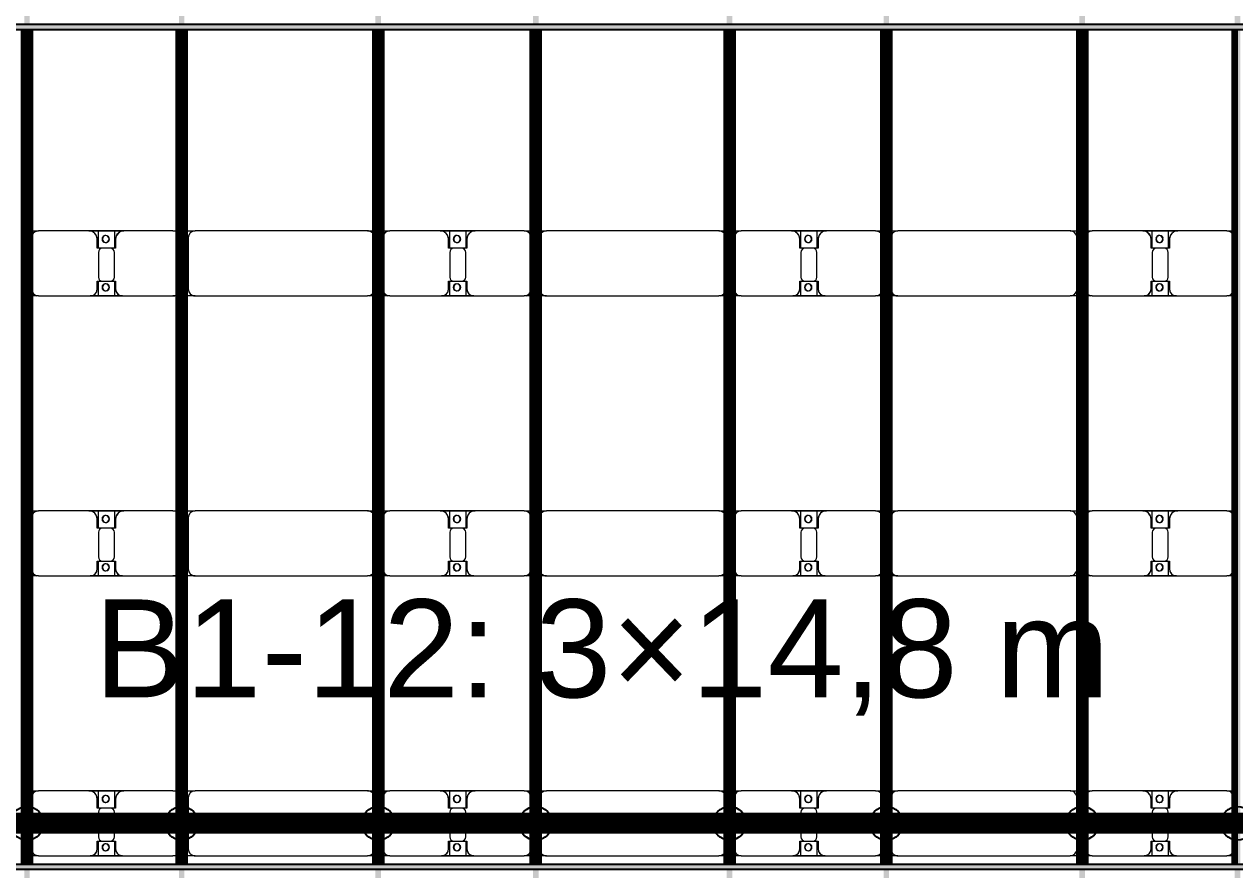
# Model space of a CAD drawing. Header units: millimetres. Extents: x -268744 to 115753, y -96240 to -10461.
# Drawn here: x -82665 to -74015, y -64648 to -58607 of the extents above; entities that cross this region are included whole.
import ezdxf

# ---------------------------------------------------------------- set-up
doc = ezdxf.new("R2010")
doc.units = ezdxf.units.MM
doc.layers.add('A-GENM', color=13, linetype='Continuous', lineweight=9)
doc.layers.add('S-BEAM', color=12, linetype='Continuous', lineweight=9)
doc.layers.add('GC-GHI CHU', color=2, linetype='Continuous')
doc.layers.add('GC-HOP 40x60 GIA CUONG', color=1, linetype='Continuous')
doc.styles.add('GC_VN', font='arial.ttf')

# ---------------------------------------------------------------- blocks, each defined once
blk = doc.blocks.new('Dầm C52 - Hộp 40x60-V24-KHUNG KẾT CẤU BÈ PIN 1')
at = {"layer": 'S-BEAM', "lineweight": 25}
blk.add_hatch(color=4, dxfattribs=at).paths.add_polyline_path([(-145811, -20), (145811, -20), (145811, 20), (-145811, 20)])
at = {"layer": 'S-BEAM', "color": 4, "lineweight": 25}
for p, q in [((-145811, 20), (145811, 20)), ((145811, -20), (-145811, -20))]:
    blk.add_line(p, q, dxfattribs=at)
blk = doc.blocks.new('Dầm C52 - Hộp 40x60-V25-KHUNG KẾT CẤU BÈ PIN 1')
at = {"layer": 'S-BEAM', "lineweight": 25}
blk.add_hatch(color=4, dxfattribs=at).paths.add_polyline_path([(-145425.8, -20), (145811, -20), (145811, 20), (-145811, 20), (-145811, -20)])
at = {"layer": 'S-BEAM', "color": 4, "lineweight": 25}
for p, q in [((-145811, 20), (145811, 20)), ((145811, -20), (-145811, -20))]:
    blk.add_line(p, q, dxfattribs=at)
blk = doc.blocks.new('Dai phao do pin - DẢI PHAO ĐỠ PIN-V58-KHUNG KẾT CẤU BÈ PIN 1')
at = {"layer": 'A-GENM', "color": 7}
for p, q in [((25807.6, 241.6), (25869.7, 241.6)), ((25807.6, 241.6), (25869.7, 241.6)), ((25819.7, 191.6), (25819.7, -173.4)), ((26229.7, 241.6), (25869.7, 241.6)), ((26229.7, 241.6), (26412.2, 241.6)), ((26412.2, 241.6), (26229.7, 241.6)), ((26289.7, 118.2), (26289.7, 181.6)), ((26297.8, 241.6), (26480.3, 241.6)), ((26297.8, 116.2), (26297.8, 241.6)), ((26480.3, 241.6), (26297.8, 241.6)), ((26412.2, 241.6), (26412.2, 116.2)), ((26420.3, 181.6), (26420.3, 118.2)), ((26830.3, 241.6), (26480.3, 241.6)), ((26830.3, 241.6), (26872.6, 241.6)), ((26830.3, 241.6), (26872.6, 241.6)), ((26912.6, 241.6), (26989.7, 241.6)), ((26912.6, 241.6), (26989.7, 241.6)), ((26939.7, 191.6), (26939.7, -173.4)), ((28220.3, 241.6), (26989.7, 241.6)), ((28220.3, 241.6), (28277.6, 241.6)), ((28220.3, 241.6), (28277.6, 241.6)), ((28270.3, -173.4), (28270.3, 191.6)), ((28317.6, 241.6), (28379.7, 241.6)), ((28317.6, 241.6), (28379.7, 241.6)), ((28329.7, 191.6), (28329.7, -173.4)), ((28739.7, 241.6), (28379.7, 241.6)), ((28739.7, 241.6), (28922.2, 241.6)), ((28922.2, 241.6), (28739.7, 241.6)), ((28799.7, 118.2), (28799.7, 181.6)), ((28807.8, 241.6), (28990.3, 241.6)), ((28807.8, 116.2), (28807.8, 241.6)), ((28990.3, 241.6), (28807.8, 241.6)), ((28922.2, 241.6), (28922.2, 116.2)), ((28930.3, 181.6), (28930.3, 118.2)), ((29340.3, 241.6), (28990.3, 241.6)), ((29340.3, 241.6), (29402.6, 241.6)), ((29340.3, 241.6), (29402.6, 241.6)), ((29390.3, -173.4), (29390.3, 191.6)), ((29442.6, 241.6), (29499.7, 241.6)), ((29442.6, 241.6), (29499.7, 241.6)), ((29449.7, 191.6), (29449.7, -173.4)), ((30730.3, 241.6), (29499.7, 241.6)), ((30730.3, 241.6), (30787.6, 241.6)), ((30730.3, 241.6), (30787.6, 241.6)), ((30780.3, -173.4), (30780.3, 191.6)), ((30827.6, 241.6), (30889.7, 241.6)), ((30827.6, 241.6), (30889.7, 241.6)), ((30839.7, 191.6), (30839.7, -173.4)), ((31249.7, 241.6), (30889.7, 241.6)), ((31249.7, 241.6), (31432.2, 241.6)), ((31432.2, 241.6), (31249.7, 241.6)), ((31309.7, 118.2), (31309.7, 181.6)), ((31317.8, 241.6), (31500.3, 241.6)), ((31317.8, 116.2), (31317.8, 241.6)), ((31500.3, 241.6), (31317.8, 241.6)), ((31432.2, 241.6), (31432.2, 116.2)), ((31440.3, 181.6), (31440.3, 118.2)), ((31850.3, 241.6), (31500.3, 241.6)), ((31850.3, 241.6), (31907.6, 241.6)), ((31850.3, 241.6), (31907.6, 241.6)), ((31900.3, -173.4), (31900.3, 191.6)), ((31947.6, 241.6), (32009.7, 241.6)), ((31947.6, 241.6), (32009.7, 241.6)), ((31959.7, 191.6), (31959.7, -173.4)), ((33240.3, 241.6), (32009.7, 241.6)), ((33240.3, 241.6), (33307.6, 241.6)), ((33240.3, 241.6), (33307.6, 241.6)), ((33290.3, -173.4), (33290.3, 191.6)), ((33347.6, 241.6), (33399.7, 241.6)), ((33347.6, 241.6), (33399.7, 241.6)), ((33349.7, 191.6), (33349.7, -173.4)), ((33759.7, 241.6), (33399.7, 241.6)), ((33759.7, 241.6), (33942.2, 241.6)), ((33942.2, 241.6), (33759.7, 241.6)), ((33819.7, 118.2), (33819.7, 181.6)), ((33827.8, 241.6), (34010, 241.6)), ((33827.8, 116.2), (33827.8, 241.6)), ((34010, 241.6), (33827.8, 241.6)), ((33942.2, 241.6), (33942.2, 116.2)), ((33950.3, 181.6), (33950.3, 118.2)), ((34360.3, 241.6), (34010.3, 241.6)), ((34360.3, 241.6), (34417.6, 241.6)), ((34360.3, 241.6), (34417.6, 241.6)), ((34410.3, -173.4), (34410.3, 191.6)), ((26382.2, 118.2), (26289.7, 118.2)), ((26297.8, 88.2), (26297.8, -88.2)), ((26420.3, 118.2), (26327.8, 118.2)), ((26412.2, -88.2), (26412.2, 88.2)), ((28892.2, 118.2), (28799.7, 118.2)), ((28807.8, 88.2), (28807.8, -88.2)), ((28930.3, 118.2), (28837.8, 118.2)), ((28922.2, -88.2), (28922.2, 88.2)), ((31402.2, 118.2), (31309.7, 118.2)), ((31317.8, 88.2), (31317.8, -88.2)), ((31440.3, 118.2), (31347.8, 118.2)), ((31432.2, -88.2), (31432.2, 88.2)), ((33912.2, 118.2), (33819.7, 118.2)), ((33827.8, 88.2), (33827.8, -88.2)), ((33950.3, 118.2), (33857.8, 118.2)), ((33942.2, -88.2), (33942.2, 88.2)), ((26289.7, -173.4), (26289.7, -118.2)), ((26289.7, -118.2), (26382.2, -118.2)), ((26297.8, -223.4), (26297.8, -116.2)), ((26327.8, -118.2), (26420.3, -118.2)), ((26412.2, -116.2), (26412.2, -223.4)), ((26420.3, -118.2), (26420.3, -173.4)), ((28799.7, -173.4), (28799.7, -118.2)), ((28799.7, -118.2), (28892.2, -118.2)), ((28807.8, -223.4), (28807.8, -116.2)), ((28837.8, -118.2), (28930.3, -118.2)), ((28922.2, -116.2), (28922.2, -223.4)), ((28930.3, -118.2), (28930.3, -173.4)), ((31309.7, -173.4), (31309.7, -118.2)), ((31309.7, -118.2), (31402.2, -118.2)), ((31317.8, -223.4), (31317.8, -116.2)), ((31347.8, -118.2), (31440.3, -118.2)), ((31432.2, -116.2), (31432.2, -223.4)), ((31440.3, -118.2), (31440.3, -173.4)), ((33819.7, -173.4), (33819.7, -118.2)), ((33819.7, -118.2), (33912.2, -118.2)), ((33827.8, -223.4), (33827.8, -116.2)), ((33857.8, -118.2), (33950.3, -118.2)), ((33942.2, -116.2), (33942.2, -223.4)), ((33950.3, -118.2), (33950.3, -173.4)), ((25869.7, -223.4), (25807.6, -223.4)), ((25869.7, -223.4), (25807.6, -223.4)), ((25869.7, -223.4), (26239.7, -223.4)), ((26412.2, -223.4), (26239.7, -223.4)), ((26239.7, -223.4), (26412.2, -223.4)), ((26470.3, -223.4), (26297.8, -223.4)), ((26297.8, -223.4), (26470.3, -223.4)), ((26470.3, -223.4), (26830.3, -223.4)), ((26872.6, -223.4), (26830.3, -223.4)), ((26872.6, -223.4), (26830.3, -223.4)), ((26989.7, -223.4), (26912.6, -223.4)), ((26989.7, -223.4), (26912.6, -223.4)), ((26989.7, -223.4), (28220.3, -223.4)), ((28277.6, -223.4), (28220.3, -223.4)), ((28277.6, -223.4), (28220.3, -223.4)), ((28379.7, -223.4), (28317.6, -223.4)), ((28379.7, -223.4), (28317.6, -223.4)), ((28379.7, -223.4), (28749.7, -223.4)), ((28922.2, -223.4), (28749.7, -223.4)), ((28749.7, -223.4), (28922.2, -223.4)), ((28980.3, -223.4), (28807.8, -223.4)), ((28807.8, -223.4), (28980.3, -223.4)), ((28980.3, -223.4), (29340.3, -223.4)), ((29402.6, -223.4), (29340.3, -223.4)), ((29402.6, -223.4), (29340.3, -223.4)), ((29499.7, -223.4), (29442.6, -223.4)), ((29499.7, -223.4), (29442.6, -223.4)), ((29499.7, -223.4), (30730.3, -223.4)), ((30787.6, -223.4), (30730.3, -223.4)), ((30787.6, -223.4), (30730.3, -223.4)), ((30889.7, -223.4), (30827.6, -223.4)), ((30889.7, -223.4), (30827.6, -223.4)), ((30889.7, -223.4), (31259.7, -223.4)), ((31432.2, -223.4), (31259.7, -223.4)), ((31259.7, -223.4), (31432.2, -223.4)), ((31490.3, -223.4), (31317.8, -223.4)), ((31317.8, -223.4), (31490.3, -223.4)), ((31490.3, -223.4), (31850.3, -223.4)), ((31907.6, -223.4), (31850.3, -223.4)), ((31907.6, -223.4), (31850.3, -223.4)), ((32009.7, -223.4), (31947.6, -223.4)), ((32009.7, -223.4), (31947.6, -223.4)), ((32009.7, -223.4), (33240.3, -223.4)), ((33307.6, -223.4), (33240.3, -223.4)), ((33307.6, -223.4), (33240.3, -223.4)), ((33399.7, -223.4), (33347.6, -223.4)), ((33399.7, -223.4), (33347.6, -223.4)), ((33399.7, -223.4), (33769.7, -223.4)), ((33942.2, -223.4), (33769.7, -223.4)), ((33769.7, -223.4), (33942.2, -223.4)), ((34000.3, -223.4), (33827.8, -223.4)), ((33827.8, -223.4), (34000.3, -223.4)), ((34000.3, -223.4), (34360.3, -223.4)), ((34417.6, -223.4), (34360.3, -223.4)), ((34417.6, -223.4), (34360.3, -223.4))]:
    blk.add_line(p, q, dxfattribs=at)
for centre, radius, start, end in [((25869.7, 191.6), 50, 90, 180), ((25869.7, 191.6), 50, 105, 180), ((26229.7, 181.6), 60, 0, 90), ((26229.7, 181.6), 60, 0, 60), ((26348.6, 183.2), 25, 360, 180), ((26348.6, 183.2), 25, 180, 360), ((26348.6, 183.2), 25, 360, 165), ((26351.4, 183.2), 25, 0, 180), ((26351.4, 183.2), 25, 90, 180), ((26351.4, 183.2), 25, 180, 360), ((26351.4, 183.2), 25, 180, 300), ((26348.6, 183.2), 25, 210, 360), ((26351.4, 183.2), 25, 15, 75), ((26351.4, 183.2), 25, 330, 345), ((26480.3, 181.6), 60, 90, 180), ((26480.3, 181.6), 60, 120, 180), ((26830.3, 191.6), 50, 30, 90), ((26830.3, 191.6), 50, 30, 75), ((26989.7, 191.6), 50, 90, 180), ((26989.7, 191.6), 50, 150, 180), ((26989.7, 191.6), 50, 105, 135), ((28220.3, 191.6), 50, 0, 90), ((28220.3, 191.6), 50, 60, 90), ((28220.3, 191.6), 50, 15, 30), ((28379.7, 191.6), 50, 90, 180), ((28379.7, 191.6), 50, 105, 180), ((28739.7, 181.6), 60, 360, 90), ((28739.7, 181.6), 60, 360, 60), ((28858.6, 183.2), 25, 0, 180), ((28858.6, 183.2), 25, 180, 0), ((28858.6, 183.2), 25, 0, 165), ((28861.4, 183.2), 25, 0, 180), ((28861.4, 183.2), 25, 90, 180), ((28861.4, 183.2), 25, 180, 0), ((28861.4, 183.2), 25, 180, 300), ((28858.6, 183.2), 25, 210, 0), ((28861.4, 183.2), 25, 15, 75), ((28861.4, 183.2), 25, 330, 345), ((28990.3, 181.6), 60, 90, 180), ((28990.3, 181.6), 60, 120, 180), ((29340.3, 191.6), 50, 360, 90), ((29340.3, 191.6), 50, 360, 75), ((29499.7, 191.6), 50, 90, 180), ((29499.7, 191.6), 50, 150, 180), ((29499.7, 191.6), 50, 105, 135), ((30730.3, 191.6), 50, 360, 90), ((30730.3, 191.6), 50, 60, 90), ((30730.3, 191.6), 50, 15, 30), ((30889.7, 191.6), 50, 90, 180), ((30889.7, 191.6), 50, 105, 180), ((31249.7, 181.6), 60, 0, 90), ((31249.7, 181.6), 60, 0, 60), ((31368.6, 183.2), 25, 0, 180), ((31368.6, 183.2), 25, 180, 0), ((31368.6, 183.2), 25, 0, 165), ((31371.4, 183.2), 25, 360, 180), ((31371.4, 183.2), 25, 90, 180), ((31371.4, 183.2), 25, 180, 0), ((31371.4, 183.2), 25, 180, 300), ((31368.6, 183.2), 25, 210, 0), ((31371.4, 183.2), 25, 15, 75), ((31371.4, 183.2), 25, 330, 345), ((31500.3, 181.6), 60, 90, 180), ((31500.3, 181.6), 60, 120, 180), ((31850.3, 191.6), 50, 360, 90), ((31850.3, 191.6), 50, 360, 75), ((32009.7, 191.6), 50, 90, 180), ((32009.7, 191.6), 50, 150, 180), ((32009.7, 191.6), 50, 105, 135), ((33240.3, 191.6), 50, 360, 90), ((33240.3, 191.6), 50, 60, 90), ((33240.3, 191.6), 50, 15, 30), ((33399.7, 191.6), 50, 90, 180), ((33399.7, 191.6), 50, 105, 180), ((33759.7, 181.6), 60, 360, 90), ((33759.7, 181.6), 60, 360, 60), ((33878.6, 183.2), 25, 360, 180), ((33878.6, 183.2), 25, 180, 0), ((33878.6, 183.2), 25, 0, 165), ((33881.4, 183.2), 25, 0, 180), ((33881.4, 183.2), 25, 90, 180), ((33881.4, 183.2), 25, 180, 360), ((33881.4, 183.2), 25, 180, 300), ((33878.6, 183.2), 25, 210, 0), ((33881.4, 183.2), 25, 15, 75), ((33881.4, 183.2), 25, 330, 345), ((34010.3, 181.6), 60, 90, 180), ((34010.3, 181.6), 60, 120, 180), ((34360.3, 191.6), 50, 0, 90), ((34360.3, 191.6), 50, 0, 75), ((26327.8, 88.2), 30, 90, 180), ((26382.2, 88.2), 30, 360, 90), ((28837.8, 88.2), 30, 90, 180), ((28892.2, 88.2), 30, 0, 90), ((31347.8, 88.2), 30, 90, 180), ((31402.2, 88.2), 30, 0, 90), ((33857.8, 88.2), 30, 90, 180), ((33912.2, 88.2), 30, 0, 90), ((26327.8, -88.2), 30, 180, 270), ((26348.6, -161.8), 25, 0, 180), ((26348.6, -161.8), 25, 180, 0), ((26348.6, -161.8), 25, 105, 165), ((26348.6, -161.8), 25, 195, 0), ((26351.4, -161.8), 25, 0, 180), ((26351.4, -161.8), 25, 105, 180), ((26351.4, -161.8), 25, 180, 0), ((26351.4, -161.8), 25, 180, 270), ((26348.6, -161.8), 25, 0, 75), ((26351.4, -161.8), 25, 15, 75), ((26351.4, -161.8), 25, 285, 345), ((26382.2, -88.2), 30, 270, 360), ((28837.8, -88.2), 30, 180, 270), ((28858.6, -161.8), 25, 360, 180), ((28858.6, -161.8), 25, 180, 0), ((28858.6, -161.8), 25, 105, 165), ((28858.6, -161.8), 25, 195, 0), ((28861.4, -161.8), 25, 360, 180), ((28861.4, -161.8), 25, 105, 180), ((28861.4, -161.8), 25, 180, 360), ((28861.4, -161.8), 25, 180, 270), ((28858.6, -161.8), 25, 0, 75), ((28861.4, -161.8), 25, 15, 75), ((28861.4, -161.8), 25, 285, 345), ((28892.2, -88.2), 30, 270, 360), ((31347.8, -88.2), 30, 180, 270), ((31368.6, -161.8), 25, 0, 180), ((31368.6, -161.8), 25, 180, 0), ((31368.6, -161.8), 25, 105, 165), ((31368.6, -161.8), 25, 195, 0), ((31371.4, -161.8), 25, 360, 180), ((31371.4, -161.8), 25, 105, 180), ((31371.4, -161.8), 25, 180, 0), ((31371.4, -161.8), 25, 180, 270), ((31368.6, -161.8), 25, 0, 75), ((31371.4, -161.8), 25, 15, 75), ((31371.4, -161.8), 25, 285, 345), ((31402.2, -88.2), 30, 270, 360), ((33857.8, -88.2), 30, 180, 270), ((33878.6, -161.8), 25, 0, 180), ((33878.6, -161.8), 25, 180, 0), ((33878.6, -161.8), 25, 105, 165), ((33878.6, -161.8), 25, 195, 0), ((33881.4, -161.8), 25, 0, 180), ((33881.4, -161.8), 25, 105, 180), ((33881.4, -161.8), 25, 180, 0), ((33881.4, -161.8), 25, 180, 270), ((33878.6, -161.8), 25, 0, 75), ((33881.4, -161.8), 25, 15, 75), ((33881.4, -161.8), 25, 285, 345), ((33912.2, -88.2), 30, 270, 0), ((25869.7, -173.4), 50, 180, 270), ((25869.7, -173.4), 50, 180, 255), ((26239.7, -173.4), 50, 270, 360), ((26239.7, -173.4), 50, 285, 360), ((26470.3, -173.4), 50, 180, 270), ((26470.3, -173.4), 50, 180, 255), ((26830.3, -173.4), 50, 270, 330), ((26830.3, -173.4), 50, 285, 330), ((26989.7, -173.4), 50, 180, 270), ((26989.7, -173.4), 50, 180, 210), ((26989.7, -173.4), 50, 240, 270), ((28220.3, -173.4), 50, 270, 0), ((28220.3, -173.4), 50, 285, 300), ((28220.3, -173.4), 50, 330, 0), ((28379.7, -173.4), 50, 180, 270), ((28379.7, -173.4), 50, 180, 255), ((28749.7, -173.4), 50, 270, 360), ((28749.7, -173.4), 50, 285, 360), ((28980.3, -173.4), 50, 180, 270), ((28980.3, -173.4), 50, 180, 255), ((29340.3, -173.4), 50, 270, 360), ((29340.3, -173.4), 50, 285, 360), ((29499.7, -173.4), 50, 180, 270), ((29499.7, -173.4), 50, 180, 210), ((29499.7, -173.4), 50, 240, 270), ((30730.3, -173.4), 50, 270, 0), ((30730.3, -173.4), 50, 285, 300), ((30730.3, -173.4), 50, 330, 360), ((30889.7, -173.4), 50, 180, 270), ((30889.7, -173.4), 50, 180, 255), ((31259.7, -173.4), 50, 270, 0), ((31259.7, -173.4), 50, 285, 0), ((31490.3, -173.4), 50, 180, 270), ((31490.3, -173.4), 50, 180, 255), ((31850.3, -173.4), 50, 270, 360), ((31850.3, -173.4), 50, 285, 360), ((32009.7, -173.4), 50, 180, 270), ((32009.7, -173.4), 50, 180, 210), ((32009.7, -173.4), 50, 240, 270), ((33240.3, -173.4), 50, 270, 360), ((33240.3, -173.4), 50, 285, 300), ((33240.3, -173.4), 50, 330, 360), ((33399.7, -173.4), 50, 180, 270), ((33399.7, -173.4), 50, 180, 255), ((33769.7, -173.4), 50, 270, 0), ((33769.7, -173.4), 50, 285, 0), ((34000.3, -173.4), 50, 180, 270), ((34000.3, -173.4), 50, 180, 255), ((34360.3, -173.4), 50, 270, 0), ((34360.3, -173.4), 50, 285, 0)]:
    blk.add_arc(centre, radius, start, end, dxfattribs=at)
blk = doc.blocks.new('Dai phao do pin - DẢI PHAO ĐỠ PIN-V59-KHUNG KẾT CẤU BÈ PIN 1')
at = {"layer": 'A-GENM', "color": 7}
for p, q in [((25807.6, 241.6), (25869.7, 241.6)), ((25807.6, 241.6), (25869.7, 241.6)), ((25819.7, 191.6), (25819.7, -173.4)), ((26229.7, 241.6), (25869.7, 241.6)), ((26229.7, 241.6), (26412.2, 241.6)), ((26412.2, 241.6), (26229.7, 241.6)), ((26289.7, 118.2), (26289.7, 181.6)), ((26297.8, 241.6), (26480.3, 241.6)), ((26297.8, 116.2), (26297.8, 241.6)), ((26480.3, 241.6), (26297.8, 241.6)), ((26412.2, 241.6), (26412.2, 116.2)), ((26420.3, 181.6), (26420.3, 118.2)), ((26830.3, 241.6), (26480.3, 241.6)), ((26830.3, 241.6), (26872.6, 241.6)), ((26830.3, 241.6), (26872.6, 241.6)), ((26912.6, 241.6), (26989.7, 241.6)), ((26912.6, 241.6), (26989.7, 241.6)), ((26939.7, 191.6), (26939.7, -173.4)), ((28220.3, 241.6), (26989.7, 241.6)), ((28220.3, 241.6), (28277.6, 241.6)), ((28220.3, 241.6), (28277.6, 241.6)), ((28270.3, -173.4), (28270.3, 191.6)), ((28317.6, 241.6), (28379.7, 241.6)), ((28317.6, 241.6), (28379.7, 241.6)), ((28329.7, 191.6), (28329.7, -173.4)), ((28739.7, 241.6), (28379.7, 241.6)), ((28739.7, 241.6), (28922.2, 241.6)), ((28922.2, 241.6), (28739.7, 241.6)), ((28799.7, 118.2), (28799.7, 181.6)), ((28807.8, 241.6), (28990.3, 241.6)), ((28807.8, 116.2), (28807.8, 241.6)), ((28990.3, 241.6), (28807.8, 241.6)), ((28922.2, 241.6), (28922.2, 116.2)), ((28930.3, 181.6), (28930.3, 118.2)), ((29340.3, 241.6), (28990.3, 241.6)), ((29340.3, 241.6), (29402.6, 241.6)), ((29340.3, 241.6), (29402.6, 241.6)), ((29390.3, -173.4), (29390.3, 191.6)), ((29442.6, 241.6), (29499.7, 241.6)), ((29442.6, 241.6), (29499.7, 241.6)), ((29449.7, 191.6), (29449.7, -173.4)), ((30730.3, 241.6), (29499.7, 241.6)), ((30730.3, 241.6), (30787.6, 241.6)), ((30730.3, 241.6), (30787.6, 241.6)), ((30780.3, -173.4), (30780.3, 191.6)), ((30827.6, 241.6), (30889.7, 241.6)), ((30827.6, 241.6), (30889.7, 241.6)), ((30839.7, 191.6), (30839.7, -173.4)), ((31249.7, 241.6), (30889.7, 241.6)), ((31249.7, 241.6), (31432.2, 241.6)), ((31432.2, 241.6), (31249.7, 241.6)), ((31309.7, 118.2), (31309.7, 181.6)), ((31317.8, 241.6), (31500.3, 241.6)), ((31317.8, 116.2), (31317.8, 241.6)), ((31500.3, 241.6), (31317.8, 241.6)), ((31432.2, 241.6), (31432.2, 116.2)), ((31440.3, 181.6), (31440.3, 118.2)), ((31850.3, 241.6), (31500.3, 241.6)), ((31850.3, 241.6), (31907.6, 241.6)), ((31850.3, 241.6), (31907.6, 241.6)), ((31900.3, -173.4), (31900.3, 191.6)), ((31947.6, 241.6), (32009.7, 241.6)), ((31947.6, 241.6), (32009.7, 241.6)), ((31959.7, 191.6), (31959.7, -173.4)), ((33240.3, 241.6), (32009.7, 241.6)), ((33240.3, 241.6), (33307.6, 241.6)), ((33240.3, 241.6), (33307.6, 241.6)), ((33290.3, -173.4), (33290.3, 191.6)), ((33347.6, 241.6), (33399.7, 241.6)), ((33347.6, 241.6), (33399.7, 241.6)), ((33349.7, 191.6), (33349.7, -173.4)), ((33759.7, 241.6), (33399.7, 241.6)), ((33759.7, 241.6), (33942.2, 241.6)), ((33942.2, 241.6), (33759.7, 241.6)), ((33819.7, 118.2), (33819.7, 181.6)), ((33827.8, 241.6), (34010, 241.6)), ((33827.8, 116.2), (33827.8, 241.6)), ((34010, 241.6), (33827.8, 241.6)), ((33942.2, 241.6), (33942.2, 116.2)), ((33950.3, 181.6), (33950.3, 118.2)), ((34360.3, 241.6), (34010.3, 241.6)), ((34360.3, 241.6), (34417.6, 241.6)), ((34360.3, 241.6), (34417.6, 241.6)), ((34410.3, -173.4), (34410.3, 191.6)), ((26382.2, 118.2), (26289.7, 118.2)), ((26297.8, 88.2), (26297.8, -88.2)), ((26420.3, 118.2), (26327.8, 118.2)), ((26412.2, -88.2), (26412.2, 88.2)), ((28892.2, 118.2), (28799.7, 118.2)), ((28807.8, 88.2), (28807.8, -88.2)), ((28930.3, 118.2), (28837.8, 118.2)), ((28922.2, -88.2), (28922.2, 88.2)), ((31402.2, 118.2), (31309.7, 118.2)), ((31317.8, 88.2), (31317.8, -88.2)), ((31440.3, 118.2), (31347.8, 118.2)), ((31432.2, -88.2), (31432.2, 88.2)), ((33912.2, 118.2), (33819.7, 118.2)), ((33827.8, 88.2), (33827.8, -88.2)), ((33950.3, 118.2), (33857.8, 118.2)), ((33942.2, -88.2), (33942.2, 88.2)), ((26289.7, -173.4), (26289.7, -118.2)), ((26289.7, -118.2), (26382.2, -118.2)), ((26297.8, -223.4), (26297.8, -116.2)), ((26327.8, -118.2), (26420.3, -118.2)), ((26412.2, -116.2), (26412.2, -223.4)), ((26420.3, -118.2), (26420.3, -173.4)), ((28799.7, -173.4), (28799.7, -118.2)), ((28799.7, -118.2), (28892.2, -118.2)), ((28807.8, -223.4), (28807.8, -116.2)), ((28837.8, -118.2), (28930.3, -118.2)), ((28922.2, -116.2), (28922.2, -223.4)), ((28930.3, -118.2), (28930.3, -173.4)), ((31309.7, -173.4), (31309.7, -118.2)), ((31309.7, -118.2), (31402.2, -118.2)), ((31317.8, -223.4), (31317.8, -116.2)), ((31347.8, -118.2), (31440.3, -118.2)), ((31432.2, -116.2), (31432.2, -223.4)), ((31440.3, -118.2), (31440.3, -173.4)), ((33819.7, -173.4), (33819.7, -118.2)), ((33819.7, -118.2), (33912.2, -118.2)), ((33827.8, -223.4), (33827.8, -116.2)), ((33857.8, -118.2), (33950.3, -118.2)), ((33942.2, -116.2), (33942.2, -223.4)), ((33950.3, -118.2), (33950.3, -173.4)), ((25869.7, -223.4), (25807.6, -223.4)), ((25869.7, -223.4), (25807.6, -223.4)), ((25869.7, -223.4), (26239.7, -223.4)), ((26412.2, -223.4), (26239.7, -223.4)), ((26239.7, -223.4), (26412.2, -223.4)), ((26470.3, -223.4), (26297.8, -223.4)), ((26297.8, -223.4), (26470.3, -223.4)), ((26470.3, -223.4), (26830.3, -223.4)), ((26872.6, -223.4), (26830.3, -223.4)), ((26872.6, -223.4), (26830.3, -223.4)), ((26989.7, -223.4), (26912.6, -223.4)), ((26989.7, -223.4), (26912.6, -223.4)), ((26989.7, -223.4), (28220.3, -223.4)), ((28277.6, -223.4), (28220.3, -223.4)), ((28277.6, -223.4), (28220.3, -223.4)), ((28379.7, -223.4), (28317.6, -223.4)), ((28379.7, -223.4), (28317.6, -223.4)), ((28379.7, -223.4), (28749.7, -223.4)), ((28922.2, -223.4), (28749.7, -223.4)), ((28749.7, -223.4), (28922.2, -223.4)), ((28980.3, -223.4), (28807.8, -223.4)), ((28807.8, -223.4), (28980.3, -223.4)), ((28980.3, -223.4), (29340.3, -223.4)), ((29402.6, -223.4), (29340.3, -223.4)), ((29402.6, -223.4), (29340.3, -223.4)), ((29499.7, -223.4), (29442.6, -223.4)), ((29499.7, -223.4), (29442.6, -223.4)), ((29499.7, -223.4), (30730.3, -223.4)), ((30787.6, -223.4), (30730.3, -223.4)), ((30787.6, -223.4), (30730.3, -223.4)), ((30889.7, -223.4), (30827.6, -223.4)), ((30889.7, -223.4), (30827.6, -223.4)), ((30889.7, -223.4), (31259.7, -223.4)), ((31432.2, -223.4), (31259.7, -223.4)), ((31259.7, -223.4), (31432.2, -223.4)), ((31490.3, -223.4), (31317.8, -223.4)), ((31317.8, -223.4), (31490.3, -223.4)), ((31490.3, -223.4), (31850.3, -223.4)), ((31907.6, -223.4), (31850.3, -223.4)), ((31907.6, -223.4), (31850.3, -223.4)), ((32009.7, -223.4), (31947.6, -223.4)), ((32009.7, -223.4), (31947.6, -223.4)), ((32009.7, -223.4), (33240.3, -223.4)), ((33307.6, -223.4), (33240.3, -223.4)), ((33307.6, -223.4), (33240.3, -223.4)), ((33399.7, -223.4), (33347.6, -223.4)), ((33399.7, -223.4), (33347.6, -223.4)), ((33399.7, -223.4), (33769.7, -223.4)), ((33942.2, -223.4), (33769.7, -223.4)), ((33769.7, -223.4), (33942.2, -223.4)), ((34000.3, -223.4), (33827.8, -223.4)), ((33827.8, -223.4), (34000.3, -223.4)), ((34000.3, -223.4), (34360.3, -223.4)), ((34417.6, -223.4), (34360.3, -223.4)), ((34417.6, -223.4), (34360.3, -223.4))]:
    blk.add_line(p, q, dxfattribs=at)
for centre, radius, start, end in [((25869.7, 191.6), 50, 90, 180), ((25869.7, 191.6), 50, 105, 180), ((26229.7, 181.6), 60, 0, 90), ((26229.7, 181.6), 60, 0, 60), ((26348.6, 183.2), 25, 360, 180), ((26348.6, 183.2), 25, 180, 360), ((26348.6, 183.2), 25, 360, 165), ((26351.4, 183.2), 25, 0, 180), ((26351.4, 183.2), 25, 90, 180), ((26351.4, 183.2), 25, 180, 360), ((26351.4, 183.2), 25, 180, 300), ((26348.6, 183.2), 25, 210, 360), ((26351.4, 183.2), 25, 15, 75), ((26351.4, 183.2), 25, 330, 345), ((26480.3, 181.6), 60, 90, 180), ((26480.3, 181.6), 60, 120, 180), ((26830.3, 191.6), 50, 30, 90), ((26830.3, 191.6), 50, 30, 75), ((26989.7, 191.6), 50, 90, 180), ((26989.7, 191.6), 50, 150, 180), ((26989.7, 191.6), 50, 105, 135), ((28220.3, 191.6), 50, 0, 90), ((28220.3, 191.6), 50, 60, 90), ((28220.3, 191.6), 50, 15, 30), ((28379.7, 191.6), 50, 90, 180), ((28379.7, 191.6), 50, 105, 180), ((28739.7, 181.6), 60, 360, 90), ((28739.7, 181.6), 60, 360, 60), ((28858.6, 183.2), 25, 0, 180), ((28858.6, 183.2), 25, 180, 0), ((28858.6, 183.2), 25, 0, 165), ((28861.4, 183.2), 25, 0, 180), ((28861.4, 183.2), 25, 90, 180), ((28861.4, 183.2), 25, 180, 0), ((28861.4, 183.2), 25, 180, 300), ((28858.6, 183.2), 25, 210, 0), ((28861.4, 183.2), 25, 15, 75), ((28861.4, 183.2), 25, 330, 345), ((28990.3, 181.6), 60, 90, 180), ((28990.3, 181.6), 60, 120, 180), ((29340.3, 191.6), 50, 360, 90), ((29340.3, 191.6), 50, 360, 75), ((29499.7, 191.6), 50, 90, 180), ((29499.7, 191.6), 50, 150, 180), ((29499.7, 191.6), 50, 105, 135), ((30730.3, 191.6), 50, 360, 90), ((30730.3, 191.6), 50, 60, 90), ((30730.3, 191.6), 50, 15, 30), ((30889.7, 191.6), 50, 90, 180), ((30889.7, 191.6), 50, 105, 180), ((31249.7, 181.6), 60, 0, 90), ((31249.7, 181.6), 60, 0, 60), ((31368.6, 183.2), 25, 0, 180), ((31368.6, 183.2), 25, 180, 0), ((31368.6, 183.2), 25, 0, 165), ((31371.4, 183.2), 25, 360, 180), ((31371.4, 183.2), 25, 90, 180), ((31371.4, 183.2), 25, 180, 0), ((31371.4, 183.2), 25, 180, 300), ((31368.6, 183.2), 25, 210, 0), ((31371.4, 183.2), 25, 15, 75), ((31371.4, 183.2), 25, 330, 345), ((31500.3, 181.6), 60, 90, 180), ((31500.3, 181.6), 60, 120, 180), ((31850.3, 191.6), 50, 360, 90), ((31850.3, 191.6), 50, 360, 75), ((32009.7, 191.6), 50, 90, 180), ((32009.7, 191.6), 50, 150, 180), ((32009.7, 191.6), 50, 105, 135), ((33240.3, 191.6), 50, 360, 90), ((33240.3, 191.6), 50, 60, 90), ((33240.3, 191.6), 50, 15, 30), ((33399.7, 191.6), 50, 90, 180), ((33399.7, 191.6), 50, 105, 180), ((33759.7, 181.6), 60, 360, 90), ((33759.7, 181.6), 60, 360, 60), ((33878.6, 183.2), 25, 360, 180), ((33878.6, 183.2), 25, 180, 0), ((33878.6, 183.2), 25, 0, 165), ((33881.4, 183.2), 25, 0, 180), ((33881.4, 183.2), 25, 90, 180), ((33881.4, 183.2), 25, 180, 360), ((33881.4, 183.2), 25, 180, 300), ((33878.6, 183.2), 25, 210, 0), ((33881.4, 183.2), 25, 15, 75), ((33881.4, 183.2), 25, 330, 345), ((34010.3, 181.6), 60, 90, 180), ((34010.3, 181.6), 60, 120, 180), ((34360.3, 191.6), 50, 0, 90), ((34360.3, 191.6), 50, 0, 75), ((26327.8, 88.2), 30, 90, 180), ((26382.2, 88.2), 30, 360, 90), ((28837.8, 88.2), 30, 90, 180), ((28892.2, 88.2), 30, 0, 90), ((31347.8, 88.2), 30, 90, 180), ((31402.2, 88.2), 30, 0, 90), ((33857.8, 88.2), 30, 90, 180), ((33912.2, 88.2), 30, 0, 90), ((26327.8, -88.2), 30, 180, 270), ((26348.6, -161.8), 25, 0, 180), ((26348.6, -161.8), 25, 180, 0), ((26348.6, -161.8), 25, 105, 165), ((26348.6, -161.8), 25, 195.72851, 0), ((26351.4, -161.8), 25, 0, 180), ((26351.4, -161.8), 25, 105, 180), ((26351.4, -161.8), 25, 180, 0), ((26351.4, -161.8), 25, 180, 270), ((26348.6, -161.8), 25, 0, 75), ((26351.4, -161.8), 25, 15, 75), ((26351.4, -161.8), 25, 285, 345), ((26382.2, -88.2), 30, 270, 360), ((28837.8, -88.2), 30, 180, 270), ((28858.6, -161.8), 25, 360, 180), ((28858.6, -161.8), 25, 180, 0), ((28858.6, -161.8), 25, 105, 165), ((28858.6, -161.8), 25, 195.72851, 0), ((28861.4, -161.8), 25, 360, 180), ((28861.4, -161.8), 25, 105, 180), ((28861.4, -161.8), 25, 180, 360), ((28861.4, -161.8), 25, 180, 270), ((28858.6, -161.8), 25, 0, 75), ((28861.4, -161.8), 25, 15, 75), ((28861.4, -161.8), 25, 285, 345), ((28892.2, -88.2), 30, 270, 360), ((31347.8, -88.2), 30, 180, 270), ((31368.6, -161.8), 25, 0, 180), ((31368.6, -161.8), 25, 180, 0), ((31368.6, -161.8), 25, 105, 165), ((31368.6, -161.8), 25, 195.72851, 0), ((31371.4, -161.8), 25, 360, 180), ((31371.4, -161.8), 25, 105, 180), ((31371.4, -161.8), 25, 180, 0), ((31371.4, -161.8), 25, 180, 270), ((31368.6, -161.8), 25, 0, 75), ((31371.4, -161.8), 25, 15, 75), ((31371.4, -161.8), 25, 285, 345), ((31402.2, -88.2), 30, 270, 360), ((33857.8, -88.2), 30, 180, 270), ((33878.6, -161.8), 25, 0, 180), ((33878.6, -161.8), 25, 180, 0), ((33878.6, -161.8), 25, 105, 165), ((33878.6, -161.8), 25, 195.72851, 0), ((33881.4, -161.8), 25, 0, 180), ((33881.4, -161.8), 25, 105, 180), ((33881.4, -161.8), 25, 180, 0), ((33881.4, -161.8), 25, 180, 270), ((33878.6, -161.8), 25, 0, 75), ((33881.4, -161.8), 25, 15, 75), ((33881.4, -161.8), 25, 285, 345), ((33912.2, -88.2), 30, 270, 0), ((25869.7, -173.4), 50, 180, 270), ((25869.7, -173.4), 50, 180, 255), ((26239.7, -173.4), 50, 270, 360), ((26239.7, -173.4), 50, 285, 360), ((26470.3, -173.4), 50, 180, 270), ((26470.3, -173.4), 50, 180, 255), ((26830.3, -173.4), 50, 270, 330), ((26830.3, -173.4), 50, 285, 330), ((26989.7, -173.4), 50, 180, 270), ((26989.7, -173.4), 50, 180, 210), ((26989.7, -173.4), 50, 240, 270), ((28220.3, -173.4), 50, 270, 0), ((28220.3, -173.4), 50, 285, 300), ((28220.3, -173.4), 50, 330, 0), ((28379.7, -173.4), 50, 180, 270), ((28379.7, -173.4), 50, 180, 255), ((28749.7, -173.4), 50, 270, 360), ((28749.7, -173.4), 50, 285, 360), ((28980.3, -173.4), 50, 180, 270), ((28980.3, -173.4), 50, 180, 255), ((29340.3, -173.4), 50, 270, 360), ((29340.3, -173.4), 50, 285, 360), ((29499.7, -173.4), 50, 180, 270), ((29499.7, -173.4), 50, 180, 210), ((29499.7, -173.4), 50, 240, 270), ((30730.3, -173.4), 50, 270, 0), ((30730.3, -173.4), 50, 285, 300), ((30730.3, -173.4), 50, 330, 360), ((30889.7, -173.4), 50, 180, 270), ((30889.7, -173.4), 50, 180, 255), ((31259.7, -173.4), 50, 270, 0), ((31259.7, -173.4), 50, 285, 0), ((31490.3, -173.4), 50, 180, 270), ((31490.3, -173.4), 50, 180, 255), ((31850.3, -173.4), 50, 270, 360), ((31850.3, -173.4), 50, 285, 360), ((32009.7, -173.4), 50, 180, 270), ((32009.7, -173.4), 50, 180, 210), ((32009.7, -173.4), 50, 240, 270), ((33240.3, -173.4), 50, 270, 360), ((33240.3, -173.4), 50, 285, 300), ((33240.3, -173.4), 50, 330, 360), ((33399.7, -173.4), 50, 180, 270), ((33399.7, -173.4), 50, 180, 255), ((33769.7, -173.4), 50, 270, 0), ((33769.7, -173.4), 50, 285, 0), ((34000.3, -173.4), 50, 180, 270), ((34000.3, -173.4), 50, 180, 255), ((34360.3, -173.4), 50, 270, 0), ((34360.3, -173.4), 50, 285, 0)]:
    blk.add_arc(centre, radius, start, end, dxfattribs=at)
blk = doc.blocks.new('Dầm C52 - Dầm C52-102503-KHUNG KẾT CẤU BÈ PIN 1')
at = {"layer": 'S-BEAM', "lineweight": 140}
h = blk.add_hatch(color=1, dxfattribs=at)
h.paths.add_polyline_path([(-25480.9, 20), (-25480.9, -20), (-25440.9, -20), (-25440.9, 20)])
h.paths.add_polyline_path([(-25400.9, 20), (-25400.9, -20), (-19440.9, -20), (-19443, 20), (-24983.5, 20)])
h.paths.add_polyline_path([(-19400.9, 20), (-19400.9, -20), (-13440.9, -20), (-13440.9, 20), (-17596.2, 20)])
h.paths.add_polyline_path([(-13400.9, -20), (-7440.9, -20), (-7440.9, 20), (-13400.9, 20)])
h.paths.add_polyline_path([(-7400.9, -20), (-1440.9, -20), (-1440.9, 20), (-7400.9, 20)])
h.paths.add_polyline_path([(-1400.9, -20), (4559.1, -20), (4559.1, 20), (-1400.9, 20)])
h.paths.add_polyline_path([(4599.1, -20), (10559.1, -20), (10559.1, 20), (4599.1, 20)])
h.paths.add_polyline_path([(10599.1, 20), (10599.1, -20), (16559.1, -20), (16559.1, 20), (11952.8, 20)])
h.paths.add_polyline_path([(16599.1, -20), (22559.1, -20), (22559.1, 20), (16599.1, 20)])
h.paths.add_polyline_path([(22599.1, -20), (25259.1, -20), (25259.1, 20), (22599.1, 20)])
h.paths.add_polyline_path([(25299.1, -20), (25441.8, -20), (25441.8, 20), (25299.1, 20)])
at = {"layer": 'S-BEAM', "color": 1, "lineweight": 140}
for p, q in [((-19400.9, 20), (-13440.9, 20)), ((-13440.9, -20), (-19400.9, -20))]:
    blk.add_line(p, q, dxfattribs=at)
blk = doc.blocks.new('Dầm C52 - Dầm C52-V2-KHUNG KẾT CẤU BÈ PIN 1')
at = {"layer": 'S-BEAM', "lineweight": 140}
h = blk.add_hatch(color=1, dxfattribs=at)
h.paths.add_polyline_path([(-25480.9, 20), (-25480.9, -20), (-25440.9, -20), (-25440.9, 20)])
h.paths.add_polyline_path([(-25400.9, 20), (-25400.9, -20), (-19440.9, -20), (-19443, 20), (-24983.5, 20)])
h.paths.add_polyline_path([(-19400.9, 20), (-19400.9, -20), (-13440.9, -20), (-13440.9, 20), (-18519.6, 20)])
h.paths.add_polyline_path([(-13400.9, -20), (-7440.9, -20), (-7440.9, 20), (-13400.9, 20)])
h.paths.add_polyline_path([(-7400.9, 20), (-7400.9, -20), (-1440.9, -20), (-1440.9, 20), (-6515.3, 20)])
h.paths.add_polyline_path([(-1400.9, 20), (-1400.9, -20), (4559.1, -20), (4559.1, 20), (-974.9, 20)])
h.paths.add_polyline_path([(4599.1, -20), (10559.1, -20), (10559.1, 20), (4599.1, 20)])
h.paths.add_polyline_path([(10599.1, -20), (16559.1, -20), (16559.1, 20), (10599.1, 20)])
h.paths.add_polyline_path([(16599.1, 20), (16599.1, -20), (22559.1, -20), (22559.1, 20), (17493.2, 20)])
h.paths.add_polyline_path([(22599.1, 20), (22599.1, -20), (25259.1, -20), (25259.1, 20), (23033.7, 20)])
h.paths.add_polyline_path([(25299.1, -20), (25480.9, -20), (25480.9, 20), (25299.1, 20)])
at = {"layer": 'S-BEAM', "color": 1, "lineweight": 140}
for p, q in [((-19400.9, 20), (-13440.9, 20)), ((-13440.9, -20), (-19400.9, -20))]:
    blk.add_line(p, q, dxfattribs=at)
blk = doc.blocks.new('Dầm C52 - Dầm C52-102502-KHUNG KẾT CẤU BÈ PIN 1')
at = {"layer": 'S-BEAM', "lineweight": 140}
h = blk.add_hatch(color=1, dxfattribs=at)
h.paths.add_polyline_path([(-25480.9, 20), (-25480.9, -20), (-25440.9, -20), (-25440.9, 20)])
h.paths.add_polyline_path([(-25400.9, 20), (-25400.9, -20), (-19440.9, -20), (-19443, 20), (-24983.5, 20)])
h.paths.add_polyline_path([(-19400.9, 20), (-19400.9, -20), (-13440.9, -20), (-13440.9, 20), (-18981.3, 20)])
h.paths.add_polyline_path([(-13400.9, -20), (-7440.9, -20), (-7440.9, 20), (-13400.9, 20)])
h.paths.add_polyline_path([(-7400.9, -20), (-1440.9, -20), (-1440.9, 20), (-7400.9, 20)])
h.paths.add_polyline_path([(-1400.9, -20), (4559.1, -20), (4559.1, 20), (-1400.9, 20)])
h.paths.add_polyline_path([(4599.1, 20), (4599.1, -20), (10559.1, -20), (10559.1, 20), (5027.2, 20)])
h.paths.add_polyline_path([(10599.1, -20), (16559.1, -20), (16559.1, 20), (10599.1, 20)])
h.paths.add_polyline_path([(16599.1, 20), (16599.1, -20), (22559.1, -20), (22559.1, 20), (17031.5, 20)])
h.paths.add_polyline_path([(22599.1, -20), (25259.1, -20), (25259.1, 20), (22599.1, 20)])
h.paths.add_polyline_path([(25299.1, -20), (25480.9, -20), (25480.9, 20), (25299.1, 20)])
at = {"layer": 'S-BEAM', "color": 1, "lineweight": 140}
blk.add_line((-19400.9, 20), (-13440.9, 20), dxfattribs=at)
blk = doc.blocks.new('be pin 1_rvt-1-KHUNG KẾT CẤU BÈ PIN 1')
at = {"layer": 'A-GENM', "lineweight": 9}
for name, p in [('Dai phao do pin - DẢI PHAO ĐỠ PIN-V59-KHUNG KẾT CẤU BÈ PIN 1', (-108433.1, -60324.7)), ('Dai phao do pin - DẢI PHAO ĐỠ PIN-V58-KHUNG KẾT CẤU BÈ PIN 1', (-108433.1, -62324.7)), ('Dai phao do pin - DẢI PHAO ĐỠ PIN-V58-KHUNG KẾT CẤU BÈ PIN 1', (-108433.1, -64324.7))]:
    blk.add_blockref(name, p, dxfattribs=at)
at = {"layer": 'S-BEAM', "lineweight": 9, "rotation": 90.00000000032618}
for name, p in [('Dầm C52 - Dầm C52-102503-KHUNG KẾT CẤU BÈ PIN 1', (-82645.5, -45205.6)), ('Dầm C52 - Dầm C52-V2-KHUNG KẾT CẤU BÈ PIN 1', (-81540.5, -45205.6)), ('Dầm C52 - Dầm C52-102503-KHUNG KẾT CẤU BÈ PIN 1', (-80135.5, -45205.6)), ('Dầm C52 - Dầm C52-V2-KHUNG KẾT CẤU BÈ PIN 1', (-79010.5, -45205.6)), ('Dầm C52 - Dầm C52-102503-KHUNG KẾT CẤU BÈ PIN 1', (-77625.5, -45205.6)), ('Dầm C52 - Dầm C52-V2-KHUNG KẾT CẤU BÈ PIN 1', (-76505.5, -45205.6)), ('Dầm C52 - Dầm C52-102503-KHUNG KẾT CẤU BÈ PIN 1', (-75105.5, -45205.6)), ('Dầm C52 - Dầm C52-102502-KHUNG KẾT CẤU BÈ PIN 1', (-73995.5, -45205.6))]:
    blk.add_blockref(name, p, dxfattribs=at)
at = {"layer": 'S-BEAM', "lineweight": 9}
for name, p in [('Dầm C52 - Hộp 40x60-V25-KHUNG KẾT CẤU BÈ PIN 1', (-110896.7, -58626.5)), ('Dầm C52 - Hộp 40x60-V24-KHUNG KẾT CẤU BÈ PIN 1', (-110896.7, -64626.5))]:
    blk.add_blockref(name, p, dxfattribs=at)

msp = doc.modelspace()

# ---------------------------------------------------------------- linework, layer by layer
at = {"layer": 'GC-HOP 40x60 GIA CUONG', "const_width": 150}
msp.add_lwpolyline([(-86565.2, -64315.6), (-71766.9, -64315.6)], dxfattribs=at)
at = {"layer": 'GC-HOP 40x60 GIA CUONG'}
for centre in [(-82645.5, -64315.6), (-81540.5, -64315.6), (-80135.5, -64315.6), (-79010.5, -64315.6), (-77625.5, -64315.6), (-76505.5, -64315.6), (-75105.5, -64315.6), (-73995.5, -64315.6)]:
    msp.add_circle(centre, 120, dxfattribs=at)

# ---------------------------------------------------------------- block references
at = {"lineweight": 5}
msp.add_blockref('be pin 1_rvt-1-KHUNG KẾT CẤU BÈ PIN 1', (0, 0), dxfattribs=at)

# ---------------------------------------------------------------- texts
at = {"layer": 'GC-GHI CHU', "style": 'GC_VN'}
msp.add_text('B1-12: 3×14,8 m', height=700, dxfattribs=at).set_placement((-82166, -63415.6))

doc.saveas('drawing.dxf')
